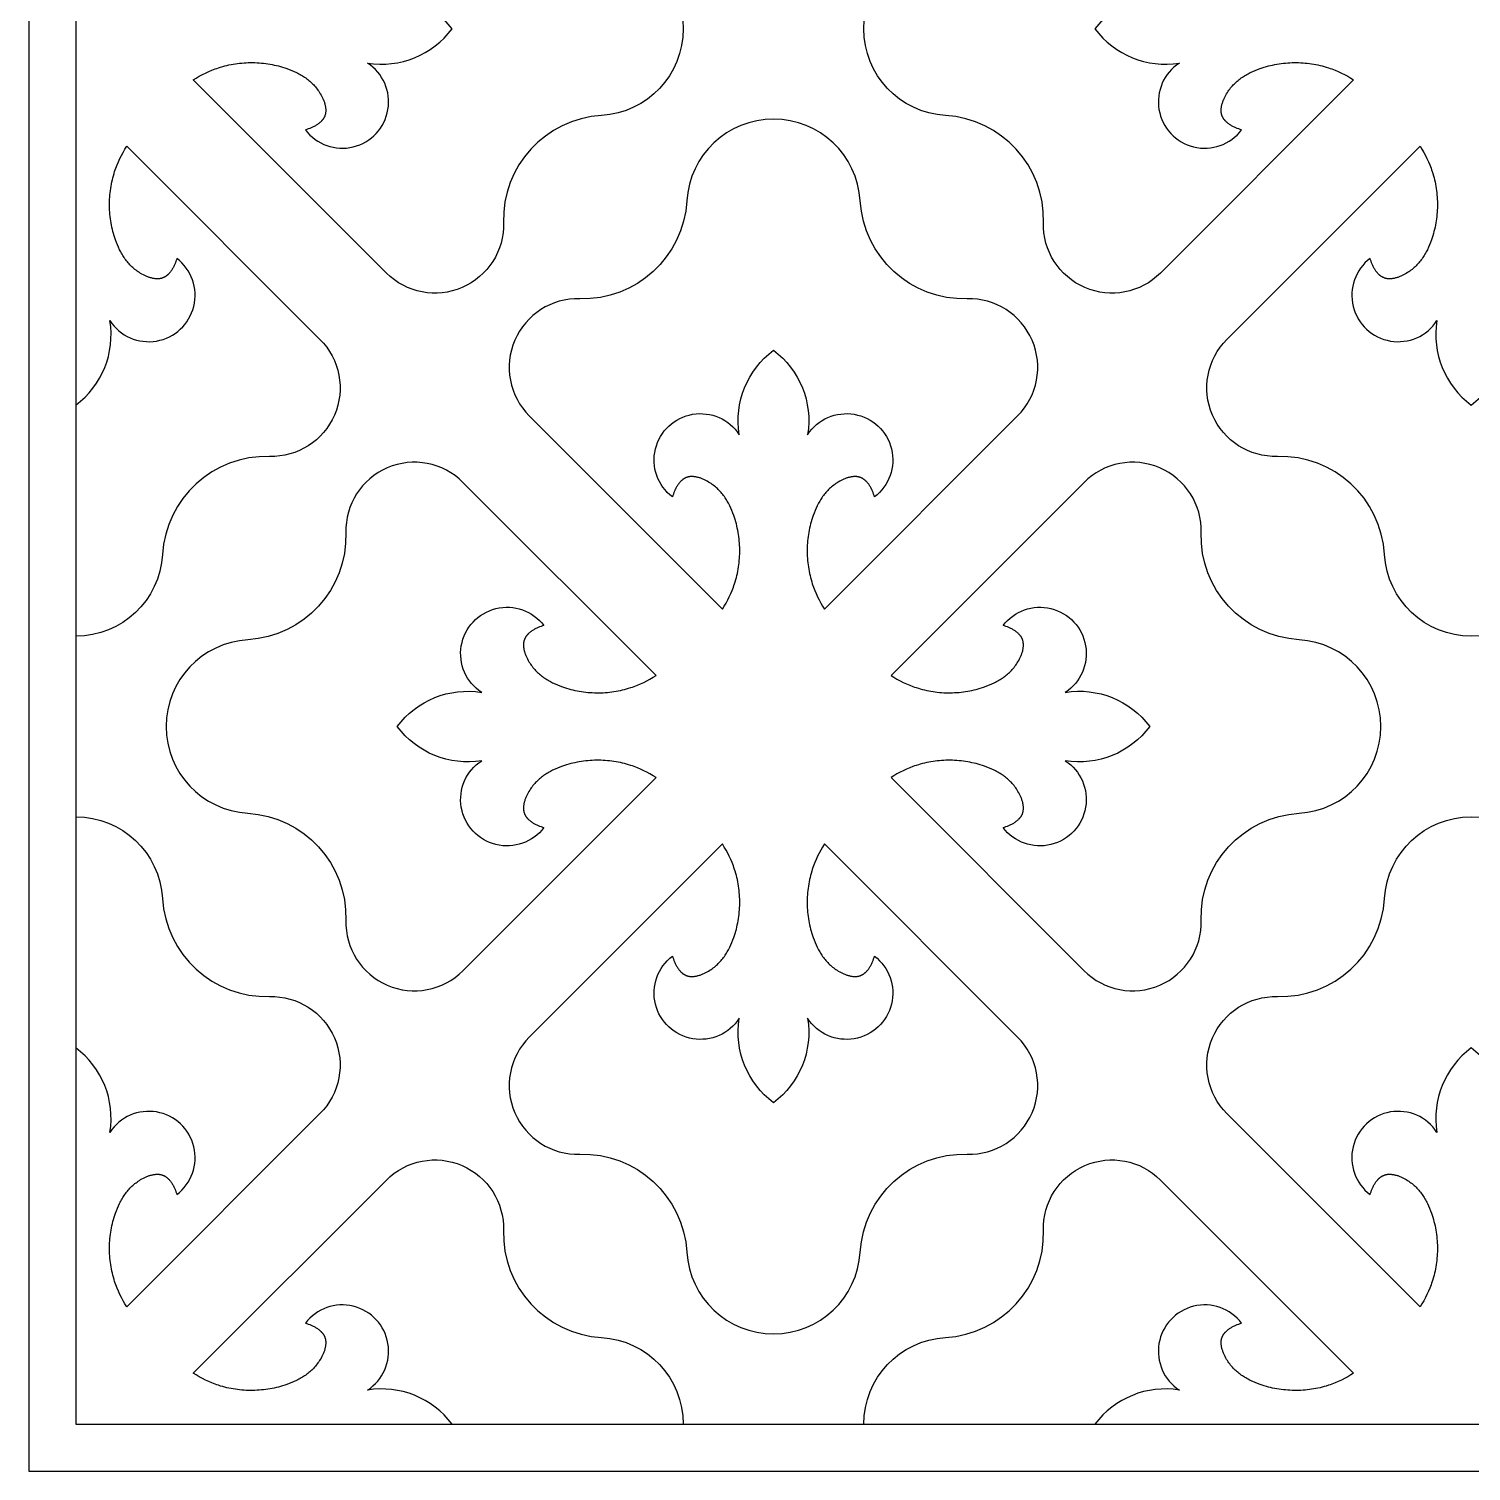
# Model space of a CAD drawing. Extents: x 3179 to 5944, y 1000 to 3765.
# Drawn here: x 3179 to 4562, y 1000 to 2382 of the extents above; entities that cross this region are included whole.
import ezdxf

# ---------------------------------------------------------------- set-up
doc = ezdxf.new("R2010")
doc.units = 0
doc.layers.add('LAYER_01', color=1, linetype='CONTINUOUS')

msp = doc.modelspace()

# ---------------------------------------------------------------- linework, layer by layer
at = {"layer": 'LAYER_01'}
for points in [[(3179.3, 1000), (5944, 1000), (5944, 3764.8), (3179.3, 3764.8)], [(3224.3, 1045), (5899, 1045), (5899, 3719.8), (3224.3, 3719.8)]]:
    msp.add_lwpolyline(points, close=True, dxfattribs=at)
for points in [[(3728.1, 2465.5, -0.942173), (3728.1, 2299.3, 0.40526), (3634.2, 2196.7, -0.678667), (3522, 2148.3), (3336.9, 2333.4), (3339.7, 2335.2), (3342.6, 2336.9), (3345.6, 2338.5), (3348.6, 2340), (3351.7, 2341.4), (3354.8, 2342.8), (3357.9, 2344), (3359.5, 2344.5), (3361.1, 2345.1), (3363.1, 2345.7), (3365.1, 2346.3), (3367, 2346.8), (3369.1, 2347.3), (3371.1, 2347.8), (3373.1, 2348.2), (3375.1, 2348.6), (3377.2, 2348.9), (3379.2, 2349.2), (3381.3, 2349.4), (3383.4, 2349.6), (3385.5, 2349.8), (3387.5, 2349.9), (3389.6, 2350), (3391.7, 2350), (3393.8, 2350), (3395.9, 2350), (3398, 2349.9), (3400, 2349.8), (3402.1, 2349.6), (3404.2, 2349.4), (3406.3, 2349.1), (3408.3, 2348.8), (3410.4, 2348.5), (3412.4, 2348.1), (3414.5, 2347.7), (3416.5, 2347.3), (3418.5, 2346.8), (3420.5, 2346.2), (3422.5, 2345.6), (3424.5, 2345), (3426.5, 2344.4), (3428.9, 2343.5), (3431.3, 2342.5), (3433.6, 2341.5), (3435.9, 2340.4), (3437, 2339.9), (3438.1, 2339.3), (3439.3, 2338.7), (3440.3, 2338), (3441.4, 2337.4), (3442.5, 2336.7), (3443.6, 2336), (3444.6, 2335.3), (3445.6, 2334.5), (3446.6, 2333.8), (3447.6, 2333), (3448.6, 2332.1), (3449.5, 2331.3), (3450.5, 2330.4), (3451.4, 2329.5), (3452.3, 2328.6), (3453.2, 2327.7), (3454, 2326.7), (3454.8, 2325.7), (3455.6, 2324.7), (3456.4, 2323.6), (3457.2, 2322.5), (3457.9, 2321.4), (3458.6, 2320.2), (3459.4, 2318.9), (3460.1, 2317.6), (3460.8, 2316.2), (3461.1, 2315.5), (3461.4, 2314.8), (3461.7, 2314.2), (3461.9, 2313.5), (3462.2, 2312.7), (3462.5, 2312), (3462.7, 2311.3), (3462.9, 2310.6), (3463.1, 2309.9), (3463.2, 2309.2), (3463.4, 2308.5), (3463.5, 2307.8), (3463.6, 2307.1), (3463.7, 2306.4), (3463.8, 2305.7), (3463.8, 2305), (3463.8, 2304.7), (3463.9, 2304.3), (3463.9, 2304), (3463.8, 2303.7), (3463.8, 2303.3), (3463.8, 2303), (3463.8, 2302.7), (3463.7, 2302.3), (3463.7, 2302), (3463.7, 2301.7), (3463.6, 2301.3), (3463.5, 2301), (3463.5, 2300.7), (3463.4, 2300.4), (3463.3, 2300.1), (3463.2, 2299.8), (3463.1, 2299.4), (3463, 2299.1), (3462.9, 2298.8), (3462.8, 2298.5), (3462.6, 2298.2), (3462.5, 2297.9), (3462.4, 2297.6), (3462.2, 2297.3), (3462, 2297), (3461.9, 2296.7), (3461.7, 2296.5), (3461.5, 2296.2), (3461.3, 2295.9), (3461.1, 2295.6), (3460.9, 2295.3), (3460.7, 2295.1), (3460.5, 2294.8), (3460.2, 2294.5), (3460, 2294.3), (3459.7, 2294), (3459.5, 2293.8), (3459.3, 2293.5), (3458.7, 2293), (3458.2, 2292.5), (3457.6, 2292.1), (3457.1, 2291.6), (3456.5, 2291.2), (3455.9, 2290.7), (3455.2, 2290.3), (3454.6, 2289.9), (3453.9, 2289.5), (3453.3, 2289.2), (3452.6, 2288.8), (3451.9, 2288.4), (3451.2, 2288.1), (3450.6, 2287.8), (3449.9, 2287.5), (3449.2, 2287.2), (3448.5, 2286.9), (3447.1, 2286.4), (3445.7, 2285.9), (3444.3, 2285.5, 1.188118), (3503.9, 2349.6, 0.279449), (3584.9, 2382.4, 0.279449), (3503.9, 2415.1, 1.188118)], [(4282, 2415.1, 0.279449), (4201.1, 2382.4, 0.279449), (4282, 2349.6, 1.188118), (4341.6, 2285.5), (4340.2, 2285.9), (4338.9, 2286.4), (4337.5, 2286.9), (4336.8, 2287.2), (4336.1, 2287.5), (4335.4, 2287.8), (4334.7, 2288.1), (4334, 2288.4), (4333.3, 2288.8), (4332.6, 2289.2), (4332, 2289.5), (4331.3, 2289.9), (4330.7, 2290.3), (4330.1, 2290.7), (4329.5, 2291.2), (4328.9, 2291.6), (4328.3, 2292.1), (4327.7, 2292.5), (4327.2, 2293), (4326.7, 2293.5), (4326.4, 2293.8), (4326.2, 2294), (4325.9, 2294.3), (4325.7, 2294.5), (4325.5, 2294.8), (4325.2, 2295.1), (4325, 2295.3), (4324.8, 2295.6), (4324.6, 2295.9), (4324.4, 2296.2), (4324.2, 2296.5), (4324.1, 2296.7), (4323.9, 2297), (4323.7, 2297.3), (4323.6, 2297.6), (4323.4, 2297.9), (4323.3, 2298.2), (4323.1, 2298.5), (4323, 2298.8), (4322.9, 2299.1), (4322.8, 2299.4), (4322.7, 2299.8), (4322.6, 2300.1), (4322.5, 2300.4), (4322.4, 2300.7), (4322.4, 2301), (4322.3, 2301.3), (4322.3, 2301.7), (4322.2, 2302), (4322.2, 2302.3), (4322.1, 2302.7), (4322.1, 2303), (4322.1, 2303.3), (4322.1, 2303.7), (4322.1, 2304), (4322.1, 2304.3), (4322.1, 2304.7), (4322.1, 2305), (4322.1, 2305.7), (4322.2, 2306.4), (4322.3, 2307.1), (4322.4, 2307.8), (4322.5, 2308.5), (4322.7, 2309.2), (4322.8, 2309.9), (4323, 2310.6), (4323.2, 2311.3), (4323.5, 2312), (4323.7, 2312.7), (4324, 2313.5), (4324.2, 2314.2), (4324.5, 2314.8), (4324.8, 2315.5), (4325.2, 2316.2), (4325.8, 2317.6), (4326.5, 2318.9), (4327.3, 2320.2), (4328, 2321.4), (4328.7, 2322.5), (4329.5, 2323.6), (4330.3, 2324.7), (4331.1, 2325.7), (4331.9, 2326.7), (4332.8, 2327.7), (4333.6, 2328.6), (4334.5, 2329.5), (4335.4, 2330.4), (4336.4, 2331.3), (4337.3, 2332.1), (4338.3, 2333), (4339.3, 2333.8), (4340.3, 2334.5), (4341.3, 2335.3), (4342.4, 2336), (4343.4, 2336.7), (4344.5, 2337.4), (4345.6, 2338), (4346.7, 2338.7), (4347.8, 2339.3), (4348.9, 2339.9), (4350, 2340.4), (4352.3, 2341.5), (4354.7, 2342.5), (4357, 2343.5), (4359.4, 2344.4), (4361.4, 2345), (4363.4, 2345.6), (4365.4, 2346.2), (4367.4, 2346.8), (4369.4, 2347.3), (4371.4, 2347.7), (4373.5, 2348.1), (4375.5, 2348.5), (4377.6, 2348.8), (4379.7, 2349.1), (4381.7, 2349.4), (4383.8, 2349.6), (4385.9, 2349.8), (4388, 2349.9), (4390, 2350), (4392.1, 2350), (4394.2, 2350), (4396.3, 2350), (4398.4, 2349.9), (4400.5, 2349.8), (4402.5, 2349.6), (4404.6, 2349.4), (4406.7, 2349.2), (4408.7, 2348.9), (4410.8, 2348.6), (4412.8, 2348.2), (4414.8, 2347.8), (4416.9, 2347.3), (4418.9, 2346.8), (4420.9, 2346.3), (4422.8, 2345.7), (4424.8, 2345.1), (4426.4, 2344.5), (4428, 2344), (4431.2, 2342.8), (4434.3, 2341.4), (4437.3, 2340), (4440.3, 2338.5), (4443.3, 2336.9), (4446.2, 2335.2), (4449, 2333.4), (4263.9, 2148.3, -0.678667), (4151.7, 2196.7, 0.40526), (4057.9, 2299.3, -0.942173), (4057.9, 2465.5, 0.40526)], [(3224.3, 2021.8, 0.279449), (3257, 2102.7, 1.188118), (3321.1, 2162.3), (3320.7, 2161), (3320.3, 2159.6), (3319.7, 2158.2), (3319.5, 2157.5), (3319.2, 2156.8), (3318.8, 2156.1), (3318.5, 2155.4), (3318.2, 2154.7), (3317.8, 2154), (3317.5, 2153.4), (3317.1, 2152.7), (3316.7, 2152), (3316.3, 2151.4), (3315.9, 2150.8), (3315.5, 2150.2), (3315, 2149.6), (3314.6, 2149), (3314.1, 2148.4), (3313.6, 2147.9), (3313.1, 2147.4), (3312.9, 2147.1), (3312.6, 2146.9), (3312.4, 2146.6), (3312.1, 2146.4), (3311.8, 2146.2), (3311.6, 2146), (3311.3, 2145.7), (3311, 2145.5), (3310.7, 2145.3), (3310.5, 2145.1), (3310.2, 2145), (3309.9, 2144.8), (3309.6, 2144.6), (3309.3, 2144.4), (3309, 2144.3), (3308.7, 2144.1), (3308.4, 2144), (3308.1, 2143.9), (3307.8, 2143.7), (3307.5, 2143.6), (3307.2, 2143.5), (3306.9, 2143.4), (3306.6, 2143.3), (3306.3, 2143.2), (3305.9, 2143.2), (3305.6, 2143.1), (3305.3, 2143), (3305, 2143), (3304.6, 2142.9), (3304.3, 2142.9), (3304, 2142.9), (3303.6, 2142.8), (3303.3, 2142.8), (3303, 2142.8), (3302.6, 2142.8), (3302.3, 2142.8), (3302, 2142.8), (3301.6, 2142.8), (3300.9, 2142.8), (3300.2, 2142.9), (3299.5, 2143), (3298.8, 2143.1), (3298.1, 2143.2), (3297.4, 2143.4), (3296.7, 2143.6), (3296, 2143.7), (3295.3, 2144), (3294.6, 2144.2), (3293.9, 2144.4), (3293.2, 2144.7), (3292.5, 2145), (3291.8, 2145.3), (3291.1, 2145.6), (3290.4, 2145.9), (3289, 2146.5), (3287.7, 2147.3), (3286.4, 2148), (3285.3, 2148.7), (3284.1, 2149.4), (3283, 2150.2), (3282, 2151), (3280.9, 2151.8), (3279.9, 2152.6), (3279, 2153.5), (3278, 2154.4), (3277.1, 2155.2), (3276.2, 2156.2), (3275.3, 2157.1), (3274.5, 2158.1), (3273.7, 2159), (3272.9, 2160), (3272.1, 2161), (3271.4, 2162), (3270.6, 2163.1), (3269.9, 2164.1), (3269.3, 2165.2), (3268.6, 2166.3), (3268, 2167.4), (3267.4, 2168.5), (3266.8, 2169.6), (3266.2, 2170.7), (3265.1, 2173), (3264.1, 2175.4), (3263.2, 2177.7), (3262.3, 2180.1), (3261.6, 2182.1), (3261, 2184.1), (3260.4, 2186.1), (3259.9, 2188.1), (3259.4, 2190.1), (3258.9, 2192.2), (3258.5, 2194.2), (3258.1, 2196.3), (3257.8, 2198.3), (3257.5, 2200.4), (3257.2, 2202.4), (3257, 2204.5), (3256.9, 2206.6), (3256.7, 2208.7), (3256.7, 2210.8), (3256.6, 2212.9), (3256.6, 2214.9), (3256.6, 2217), (3256.7, 2219.1), (3256.9, 2221.2), (3257, 2223.3), (3257.2, 2225.3), (3257.5, 2227.4), (3257.8, 2229.4), (3258.1, 2231.5), (3258.5, 2233.5), (3258.9, 2235.6), (3259.3, 2237.6), (3259.8, 2239.6), (3260.4, 2241.6), (3260.9, 2243.6), (3261.5, 2245.5), (3262.1, 2247.1), (3262.7, 2248.7), (3263.9, 2251.9), (3265.2, 2255), (3266.6, 2258), (3268.1, 2261.1), (3269.7, 2264), (3271.4, 2266.9), (3273.2, 2269.8), (3458.3, 2084.7, -0.678667), (3409.9, 1972.5, 0.40526), (3307.4, 1878.6, -0.396883), (3224.3, 1800.3)], [(4644.7, 1878.6, -0.942173), (4478.6, 1878.6, 0.40526), (4376, 1972.5, -0.678667), (4327.6, 2084.7), (4512.7, 2269.8), (4514.5, 2266.9), (4516.2, 2264), (4517.8, 2261.1), (4519.3, 2258), (4520.7, 2255), (4522, 2251.9), (4523.3, 2248.7), (4523.8, 2247.1), (4524.4, 2245.5), (4525, 2243.6), (4525.6, 2241.6), (4526.1, 2239.6), (4526.6, 2237.6), (4527, 2235.6), (4527.5, 2233.5), (4527.8, 2231.5), (4528.2, 2229.4), (4528.4, 2227.4), (4528.7, 2225.3), (4528.9, 2223.3), (4529.1, 2221.2), (4529.2, 2219.1), (4529.3, 2217), (4529.3, 2214.9), (4529.3, 2212.9), (4529.3, 2210.8), (4529.2, 2208.7), (4529, 2206.6), (4528.9, 2204.5), (4528.7, 2202.4), (4528.4, 2200.4), (4528.1, 2198.3), (4527.8, 2196.3), (4527.4, 2194.2), (4527, 2192.2), (4526.5, 2190.1), (4526, 2188.1), (4525.5, 2186.1), (4524.9, 2184.1), (4524.3, 2182.1), (4523.6, 2180.1), (4522.8, 2177.7), (4521.8, 2175.4), (4520.8, 2173), (4519.7, 2170.7), (4519.1, 2169.6), (4518.6, 2168.5), (4517.9, 2167.4), (4517.3, 2166.3), (4516.7, 2165.2), (4516, 2164.1), (4515.3, 2163.1), (4514.6, 2162), (4513.8, 2161), (4513, 2160), (4512.2, 2159), (4511.4, 2158.1), (4510.6, 2157.1), (4509.7, 2156.2), (4508.8, 2155.2), (4507.9, 2154.4), (4506.9, 2153.5), (4506, 2152.6), (4505, 2151.8), (4503.9, 2151), (4502.9, 2150.2), (4501.8, 2149.4), (4500.7, 2148.7), (4499.5, 2148), (4498.2, 2147.3), (4496.9, 2146.5), (4495.5, 2145.9), (4494.8, 2145.6), (4494.1, 2145.3), (4493.4, 2145), (4492.7, 2144.7), (4492, 2144.4), (4491.3, 2144.2), (4490.6, 2144), (4489.9, 2143.7), (4489.2, 2143.6), (4488.5, 2143.4), (4487.8, 2143.2), (4487.1, 2143.1), (4486.4, 2143), (4485.7, 2142.9), (4485, 2142.8), (4484.3, 2142.8), (4484, 2142.8), (4483.6, 2142.8), (4483.3, 2142.8), (4482.9, 2142.8), (4482.6, 2142.8), (4482.3, 2142.8), (4481.9, 2142.9), (4481.6, 2142.9), (4481.3, 2142.9), (4480.9, 2143), (4480.6, 2143), (4480.3, 2143.1), (4480, 2143.2), (4479.7, 2143.2), (4479.3, 2143.3), (4479, 2143.4), (4478.7, 2143.5), (4478.4, 2143.6), (4478.1, 2143.7), (4477.8, 2143.9), (4477.5, 2144), (4477.2, 2144.1), (4476.9, 2144.3), (4476.6, 2144.4), (4476.3, 2144.6), (4476, 2144.8), (4475.7, 2145), (4475.4, 2145.1), (4475.2, 2145.3), (4474.9, 2145.5), (4474.6, 2145.7), (4474.3, 2146), (4474.1, 2146.2), (4473.8, 2146.4), (4473.6, 2146.6), (4473.3, 2146.9), (4473, 2147.1), (4472.8, 2147.4), (4472.3, 2147.9), (4471.8, 2148.4), (4471.3, 2149), (4470.9, 2149.6), (4470.4, 2150.2), (4470, 2150.8), (4469.6, 2151.4), (4469.2, 2152), (4468.8, 2152.7), (4468.4, 2153.4), (4468.1, 2154), (4467.7, 2154.7), (4467.4, 2155.4), (4467.1, 2156.1), (4466.8, 2156.8), (4466.5, 2157.5), (4466.2, 2158.2), (4465.7, 2159.6), (4465.2, 2161), (4464.8, 2162.3, 1.188118), (4528.9, 2102.7, 0.279449), (4561.7, 2021.8, 0.279449), (4594.4, 2102.7, 1.188118)], [(3224.3, 1627.1, -0.396883), (3307.4, 1548.8, 0.40526), (3409.9, 1454.9, -0.678667), (3458.3, 1342.7), (3273.2, 1157.6), (3271.4, 1160.4), (3269.7, 1163.3), (3268.1, 1166.3), (3266.6, 1169.3), (3265.2, 1172.4), (3263.9, 1175.5), (3262.7, 1178.6), (3262.1, 1180.2), (3261.5, 1181.8), (3260.9, 1183.8), (3260.4, 1185.8), (3259.8, 1187.8), (3259.3, 1189.8), (3258.9, 1191.8), (3258.5, 1193.8), (3258.1, 1195.9), (3257.8, 1197.9), (3257.5, 1200), (3257.2, 1202), (3257, 1204.1), (3256.9, 1206.2), (3256.7, 1208.2), (3256.6, 1210.3), (3256.6, 1212.4), (3256.6, 1214.5), (3256.7, 1216.6), (3256.7, 1218.7), (3256.9, 1220.8), (3257, 1222.8), (3257.2, 1224.9), (3257.5, 1227), (3257.8, 1229), (3258.1, 1231.1), (3258.5, 1233.2), (3258.9, 1235.2), (3259.4, 1237.2), (3259.9, 1239.3), (3260.4, 1241.3), (3261, 1243.3), (3261.6, 1245.2), (3262.3, 1247.2), (3263.2, 1249.6), (3264.1, 1252), (3265.1, 1254.3), (3266.2, 1256.6), (3266.8, 1257.7), (3267.4, 1258.9), (3268, 1260), (3268.6, 1261.1), (3269.3, 1262.2), (3269.9, 1263.2), (3270.6, 1264.3), (3271.4, 1265.3), (3272.1, 1266.3), (3272.9, 1267.3), (3273.7, 1268.3), (3274.5, 1269.3), (3275.3, 1270.3), (3276.2, 1271.2), (3277.1, 1272.1), (3278, 1273), (3279, 1273.9), (3279.9, 1274.7), (3280.9, 1275.6), (3282, 1276.4), (3283, 1277.1), (3284.1, 1277.9), (3285.3, 1278.6), (3286.4, 1279.4), (3287.7, 1280.1), (3289, 1280.8), (3290.4, 1281.5), (3291.1, 1281.8), (3291.8, 1282.1), (3292.5, 1282.4), (3293.2, 1282.7), (3293.9, 1282.9), (3294.6, 1283.2), (3295.3, 1283.4), (3296, 1283.6), (3296.7, 1283.8), (3297.4, 1284), (3298.1, 1284.1), (3298.8, 1284.3), (3299.5, 1284.4), (3300.2, 1284.4), (3300.9, 1284.5), (3301.6, 1284.6), (3302, 1284.6), (3302.3, 1284.6), (3302.6, 1284.6), (3303, 1284.6), (3303.3, 1284.6), (3303.6, 1284.5), (3304, 1284.5), (3304.3, 1284.5), (3304.6, 1284.4), (3305, 1284.4), (3305.3, 1284.3), (3305.6, 1284.3), (3305.9, 1284.2), (3306.3, 1284.1), (3306.6, 1284), (3306.9, 1283.9), (3307.2, 1283.8), (3307.5, 1283.7), (3307.8, 1283.6), (3308.1, 1283.5), (3308.4, 1283.4), (3308.7, 1283.2), (3309, 1283.1), (3309.3, 1282.9), (3309.6, 1282.8), (3309.9, 1282.6), (3310.2, 1282.4), (3310.5, 1282.2), (3310.7, 1282), (3311, 1281.8), (3311.3, 1281.6), (3311.6, 1281.4), (3311.8, 1281.2), (3312.1, 1280.9), (3312.4, 1280.7), (3312.6, 1280.5), (3312.9, 1280.2), (3313.1, 1280), (3313.6, 1279.5), (3314.1, 1278.9), (3314.6, 1278.4), (3315, 1277.8), (3315.5, 1277.2), (3315.9, 1276.6), (3316.3, 1275.9), (3316.7, 1275.3), (3317.1, 1274.7), (3317.5, 1274), (3317.8, 1273.3), (3318.2, 1272.6), (3318.5, 1272), (3318.8, 1271.3), (3319.2, 1270.6), (3319.5, 1269.9), (3319.7, 1269.2), (3320.3, 1267.8), (3320.7, 1266.4), (3321.1, 1265, 1.188118), (3257, 1324.7, 0.279449), (3224.3, 1405.6)], [(4594.4, 1324.7, 0.279449), (4561.7, 1405.6, 0.279449), (4528.9, 1324.7, 1.188118), (4464.8, 1265), (4465.2, 1266.4), (4465.7, 1267.8), (4466.2, 1269.2), (4466.5, 1269.9), (4466.8, 1270.6), (4467.1, 1271.3), (4467.4, 1272), (4467.7, 1272.6), (4468.1, 1273.3), (4468.4, 1274), (4468.8, 1274.7), (4469.2, 1275.3), (4469.6, 1275.9), (4470, 1276.6), (4470.4, 1277.2), (4470.9, 1277.8), (4471.3, 1278.4), (4471.8, 1278.9), (4472.3, 1279.5), (4472.8, 1280), (4473, 1280.2), (4473.3, 1280.5), (4473.6, 1280.7), (4473.8, 1280.9), (4474.1, 1281.2), (4474.3, 1281.4), (4474.6, 1281.6), (4474.9, 1281.8), (4475.2, 1282), (4475.4, 1282.2), (4475.7, 1282.4), (4476, 1282.6), (4476.3, 1282.8), (4476.6, 1282.9), (4476.9, 1283.1), (4477.2, 1283.2), (4477.5, 1283.4), (4477.8, 1283.5), (4478.1, 1283.6), (4478.4, 1283.7), (4478.7, 1283.8), (4479, 1283.9), (4479.3, 1284), (4479.7, 1284.1), (4480, 1284.2), (4480.3, 1284.3), (4480.6, 1284.3), (4480.9, 1284.4), (4481.3, 1284.4), (4481.6, 1284.5), (4481.9, 1284.5), (4482.3, 1284.5), (4482.6, 1284.6), (4482.9, 1284.6), (4483.3, 1284.6), (4483.6, 1284.6), (4484, 1284.6), (4484.3, 1284.6), (4485, 1284.5), (4485.7, 1284.4), (4486.4, 1284.4), (4487.1, 1284.3), (4487.8, 1284.1), (4488.5, 1284), (4489.2, 1283.8), (4489.9, 1283.6), (4490.6, 1283.4), (4491.3, 1283.2), (4492, 1282.9), (4492.7, 1282.7), (4493.4, 1282.4), (4494.1, 1282.1), (4494.8, 1281.8), (4495.5, 1281.5), (4496.9, 1280.8), (4498.2, 1280.1), (4499.5, 1279.4), (4500.7, 1278.6), (4501.8, 1277.9), (4502.9, 1277.1), (4503.9, 1276.4), (4505, 1275.6), (4506, 1274.7), (4506.9, 1273.9), (4507.9, 1273), (4508.8, 1272.1), (4509.7, 1271.2), (4510.6, 1270.3), (4511.4, 1269.3), (4512.2, 1268.3), (4513, 1267.3), (4513.8, 1266.3), (4514.6, 1265.3), (4515.3, 1264.3), (4516, 1263.2), (4516.7, 1262.2), (4517.3, 1261.1), (4517.9, 1260), (4518.6, 1258.9), (4519.1, 1257.7), (4519.7, 1256.6), (4520.8, 1254.3), (4521.8, 1252), (4522.8, 1249.6), (4523.6, 1247.2), (4524.3, 1245.2), (4524.9, 1243.3), (4525.5, 1241.3), (4526, 1239.3), (4526.5, 1237.2), (4527, 1235.2), (4527.4, 1233.2), (4527.8, 1231.1), (4528.1, 1229), (4528.4, 1227), (4528.7, 1224.9), (4528.9, 1222.8), (4529, 1220.8), (4529.2, 1218.7), (4529.3, 1216.6), (4529.3, 1214.5), (4529.3, 1212.4), (4529.3, 1210.3), (4529.2, 1208.2), (4529.1, 1206.2), (4528.9, 1204.1), (4528.7, 1202), (4528.4, 1200), (4528.2, 1197.9), (4527.8, 1195.9), (4527.5, 1193.8), (4527, 1191.8), (4526.6, 1189.8), (4526.1, 1187.8), (4525.6, 1185.8), (4525, 1183.8), (4524.4, 1181.8), (4523.8, 1180.2), (4523.3, 1178.6), (4522, 1175.5), (4520.7, 1172.4), (4519.3, 1169.3), (4517.8, 1166.3), (4516.2, 1163.3), (4514.5, 1160.4), (4512.7, 1157.6), (4327.6, 1342.7, -0.678667), (4376, 1454.9, 0.40526), (4478.6, 1548.8, -0.942173), (4644.7, 1548.8, 0.40526)], [(3584.9, 1045, 0.279449), (3503.9, 1077.7, 1.188118), (3444.3, 1141.8), (3445.7, 1141.4), (3447.1, 1141), (3448.5, 1140.5), (3449.2, 1140.2), (3449.9, 1139.9), (3450.6, 1139.6), (3451.2, 1139.2), (3451.9, 1138.9), (3452.6, 1138.6), (3453.3, 1138.2), (3453.9, 1137.8), (3454.6, 1137.4), (3455.2, 1137), (3455.9, 1136.6), (3456.5, 1136.2), (3457.1, 1135.7), (3457.6, 1135.3), (3458.2, 1134.8), (3458.7, 1134.3), (3459.3, 1133.8), (3459.5, 1133.6), (3459.7, 1133.3), (3460, 1133.1), (3460.2, 1132.8), (3460.5, 1132.6), (3460.7, 1132.3), (3460.9, 1132), (3461.1, 1131.7), (3461.3, 1131.5), (3461.5, 1131.2), (3461.7, 1130.9), (3461.9, 1130.6), (3462, 1130.3), (3462.2, 1130), (3462.4, 1129.7), (3462.5, 1129.4), (3462.6, 1129.1), (3462.8, 1128.8), (3462.9, 1128.5), (3463, 1128.2), (3463.1, 1127.9), (3463.2, 1127.6), (3463.3, 1127.3), (3463.4, 1127), (3463.5, 1126.7), (3463.5, 1126.3), (3463.6, 1126), (3463.7, 1125.7), (3463.7, 1125.4), (3463.7, 1125), (3463.8, 1124.7), (3463.8, 1124.4), (3463.8, 1124), (3463.8, 1123.7), (3463.9, 1123.4), (3463.9, 1123), (3463.8, 1122.7), (3463.8, 1122.3), (3463.8, 1121.6), (3463.7, 1120.9), (3463.6, 1120.3), (3463.5, 1119.6), (3463.4, 1118.8), (3463.2, 1118.1), (3463.1, 1117.4), (3462.9, 1116.7), (3462.7, 1116), (3462.5, 1115.3), (3462.2, 1114.6), (3461.9, 1113.9), (3461.7, 1113.2), (3461.4, 1112.5), (3461.1, 1111.8), (3460.8, 1111.1), (3460.1, 1109.8), (3459.4, 1108.4), (3458.6, 1107.1), (3457.9, 1106), (3457.2, 1104.9), (3456.4, 1103.8), (3455.6, 1102.7), (3454.8, 1101.7), (3454, 1100.7), (3453.2, 1099.7), (3452.3, 1098.7), (3451.4, 1097.8), (3450.5, 1096.9), (3449.5, 1096.1), (3448.6, 1095.2), (3447.6, 1094.4), (3446.6, 1093.6), (3445.6, 1092.8), (3444.6, 1092.1), (3443.6, 1091.4), (3442.5, 1090.7), (3441.4, 1090), (3440.3, 1089.3), (3439.3, 1088.7), (3438.1, 1088.1), (3437, 1087.5), (3435.9, 1086.9), (3433.6, 1085.8), (3431.3, 1084.8), (3428.9, 1083.9), (3426.5, 1083), (3424.5, 1082.3), (3422.5, 1081.7), (3420.5, 1081.1), (3418.5, 1080.6), (3416.5, 1080.1), (3414.5, 1079.6), (3412.4, 1079.2), (3410.4, 1078.8), (3408.3, 1078.5), (3406.3, 1078.2), (3404.2, 1078), (3402.1, 1077.8), (3400, 1077.6), (3398, 1077.5), (3395.9, 1077.4), (3393.8, 1077.3), (3391.7, 1077.3), (3389.6, 1077.4), (3387.5, 1077.4), (3385.5, 1077.6), (3383.4, 1077.7), (3381.3, 1077.9), (3379.2, 1078.2), (3377.2, 1078.5), (3375.1, 1078.8), (3373.1, 1079.2), (3371.1, 1079.6), (3369.1, 1080), (3367, 1080.5), (3365.1, 1081.1), (3363.1, 1081.6), (3361.1, 1082.3), (3359.5, 1082.8), (3357.9, 1083.4), (3354.8, 1084.6), (3351.7, 1085.9), (3348.6, 1087.3), (3345.6, 1088.8), (3342.6, 1090.5), (3339.7, 1092.2), (3336.9, 1093.9), (3522, 1279, -0.678667), (3634.2, 1230.7, 0.40526), (3728.1, 1128.1, -0.396883), (3806.4, 1045)], [(3979.6, 1045, -0.396883), (4057.9, 1128.1, 0.40526), (4151.7, 1230.7, -0.678667), (4263.9, 1279), (4449, 1093.9), (4446.2, 1092.2), (4443.3, 1090.5), (4440.3, 1088.8), (4437.3, 1087.3), (4434.3, 1085.9), (4431.2, 1084.6), (4428, 1083.4), (4426.4, 1082.8), (4424.8, 1082.3), (4422.8, 1081.6), (4420.9, 1081.1), (4418.9, 1080.5), (4416.9, 1080), (4414.8, 1079.6), (4412.8, 1079.2), (4410.8, 1078.8), (4408.7, 1078.5), (4406.7, 1078.2), (4404.6, 1077.9), (4402.5, 1077.7), (4400.5, 1077.6), (4398.4, 1077.4), (4396.3, 1077.4), (4394.2, 1077.3), (4392.1, 1077.3), (4390, 1077.4), (4388, 1077.5), (4385.9, 1077.6), (4383.8, 1077.8), (4381.7, 1078), (4379.7, 1078.2), (4377.6, 1078.5), (4375.5, 1078.8), (4373.5, 1079.2), (4371.4, 1079.6), (4369.4, 1080.1), (4367.4, 1080.6), (4365.4, 1081.1), (4363.4, 1081.7), (4361.4, 1082.3), (4359.4, 1083), (4357, 1083.9), (4354.7, 1084.8), (4352.3, 1085.8), (4350, 1086.9), (4348.9, 1087.5), (4347.8, 1088.1), (4346.7, 1088.7), (4345.6, 1089.3), (4344.5, 1090), (4343.4, 1090.7), (4342.4, 1091.4), (4341.3, 1092.1), (4340.3, 1092.8), (4339.3, 1093.6), (4338.3, 1094.4), (4337.3, 1095.2), (4336.4, 1096.1), (4335.4, 1096.9), (4334.5, 1097.8), (4333.6, 1098.7), (4332.8, 1099.7), (4331.9, 1100.7), (4331.1, 1101.7), (4330.3, 1102.7), (4329.5, 1103.8), (4328.7, 1104.9), (4328, 1106), (4327.3, 1107.1), (4326.5, 1108.4), (4325.8, 1109.8), (4325.2, 1111.1), (4324.8, 1111.8), (4324.5, 1112.5), (4324.2, 1113.2), (4324, 1113.9), (4323.7, 1114.6), (4323.5, 1115.3), (4323.2, 1116), (4323, 1116.7), (4322.8, 1117.4), (4322.7, 1118.1), (4322.5, 1118.8), (4322.4, 1119.6), (4322.3, 1120.3), (4322.2, 1120.9), (4322.1, 1121.6), (4322.1, 1122.3), (4322.1, 1122.7), (4322.1, 1123), (4322.1, 1123.4), (4322.1, 1123.7), (4322.1, 1124), (4322.1, 1124.4), (4322.1, 1124.7), (4322.2, 1125), (4322.2, 1125.4), (4322.3, 1125.7), (4322.3, 1126), (4322.4, 1126.3), (4322.4, 1126.7), (4322.5, 1127), (4322.6, 1127.3), (4322.7, 1127.6), (4322.8, 1127.9), (4322.9, 1128.2), (4323, 1128.5), (4323.1, 1128.8), (4323.3, 1129.1), (4323.4, 1129.4), (4323.6, 1129.7), (4323.7, 1130), (4323.9, 1130.3), (4324.1, 1130.6), (4324.2, 1130.9), (4324.4, 1131.2), (4324.6, 1131.5), (4324.8, 1131.7), (4325, 1132), (4325.2, 1132.3), (4325.5, 1132.6), (4325.7, 1132.8), (4325.9, 1133.1), (4326.2, 1133.3), (4326.4, 1133.6), (4326.7, 1133.8), (4327.2, 1134.3), (4327.7, 1134.8), (4328.3, 1135.3), (4328.9, 1135.7), (4329.5, 1136.2), (4330.1, 1136.6), (4330.7, 1137), (4331.3, 1137.4), (4332, 1137.8), (4332.6, 1138.2), (4333.3, 1138.6), (4334, 1138.9), (4334.7, 1139.2), (4335.4, 1139.6), (4336.1, 1139.9), (4336.8, 1140.2), (4337.5, 1140.5), (4338.9, 1141), (4340.2, 1141.4), (4341.6, 1141.8, 1.188118), (4282, 1077.7, 0.279449), (4201.1, 1045)]]:
    msp.add_lwpolyline(points, format="xyb", dxfattribs=at)
for points in [[(3893, 2295.8, 0.396883), (3809.9, 2217.5, -0.40526), (3707.3, 2123.6, 0.678667), (3658.9, 2011.4), (3844, 1826.3), (3845.8, 1829.1), (3847.5, 1832), (3849.1, 1835), (3850.6, 1838), (3852, 1841.1), (3853.4, 1844.2), (3854.6, 1847.3), (3855.1, 1848.9), (3855.7, 1850.5), (3856.3, 1852.5), (3856.9, 1854.5), (3857.4, 1856.5), (3857.9, 1858.5), (3858.4, 1860.5), (3858.8, 1862.5), (3859.1, 1864.6), (3859.5, 1866.6), (3859.8, 1868.7), (3860, 1870.7), (3860.2, 1872.8), (3860.4, 1874.9), (3860.5, 1876.9), (3860.6, 1879), (3860.6, 1881.1), (3860.6, 1883.2), (3860.6, 1885.3), (3860.5, 1887.4), (3860.4, 1889.4), (3860.2, 1891.5), (3860, 1893.6), (3859.7, 1895.7), (3859.4, 1897.7), (3859.1, 1899.8), (3858.7, 1901.8), (3858.3, 1903.9), (3857.9, 1905.9), (3857.4, 1907.9), (3856.8, 1910), (3856.2, 1912), (3855.6, 1913.9), (3854.9, 1915.9), (3854.1, 1918.3), (3853.1, 1920.7), (3852.1, 1923), (3851, 1925.3), (3850.5, 1926.4), (3849.9, 1927.6), (3849.2, 1928.7), (3848.6, 1929.8), (3848, 1930.8), (3847.3, 1931.9), (3846.6, 1933), (3845.9, 1934), (3845.1, 1935), (3844.3, 1936), (3843.6, 1937), (3842.7, 1938), (3841.9, 1938.9), (3841, 1939.9), (3840.1, 1940.8), (3839.2, 1941.7), (3838.3, 1942.6), (3837.3, 1943.4), (3836.3, 1944.2), (3835.2, 1945.1), (3834.2, 1945.8), (3833.1, 1946.6), (3832, 1947.3), (3830.8, 1948), (3829.5, 1948.8), (3828.2, 1949.5), (3826.8, 1950.2), (3826.1, 1950.5), (3825.4, 1950.8), (3824.7, 1951.1), (3824, 1951.4), (3823.3, 1951.6), (3822.6, 1951.9), (3821.9, 1952.1), (3821.2, 1952.3), (3820.5, 1952.5), (3819.8, 1952.7), (3819.1, 1952.8), (3818.4, 1952.9), (3817.7, 1953.1), (3817, 1953.1), (3816.3, 1953.2), (3815.6, 1953.2), (3815.3, 1953.3), (3814.9, 1953.3), (3814.6, 1953.3), (3814.2, 1953.3), (3813.9, 1953.2), (3813.6, 1953.2), (3813.2, 1953.2), (3812.9, 1953.2), (3812.6, 1953.1), (3812.3, 1953.1), (3811.9, 1953), (3811.6, 1953), (3811.3, 1952.9), (3811, 1952.8), (3810.7, 1952.7), (3810.3, 1952.6), (3810, 1952.5), (3809.7, 1952.4), (3809.4, 1952.3), (3809.1, 1952.2), (3808.8, 1952.1), (3808.5, 1951.9), (3808.2, 1951.8), (3807.9, 1951.6), (3807.6, 1951.4), (3807.3, 1951.3), (3807, 1951.1), (3806.8, 1950.9), (3806.5, 1950.7), (3806.2, 1950.5), (3805.9, 1950.3), (3805.7, 1950.1), (3805.4, 1949.9), (3805.1, 1949.6), (3804.9, 1949.4), (3804.6, 1949.2), (3804.3, 1948.9), (3804.1, 1948.7), (3803.6, 1948.1), (3803.1, 1947.6), (3802.6, 1947), (3802.2, 1946.5), (3801.8, 1945.9), (3801.3, 1945.3), (3800.9, 1944.6), (3800.5, 1944), (3800.1, 1943.3), (3799.7, 1942.7), (3799.4, 1942), (3799, 1941.3), (3798.7, 1940.7), (3798.4, 1940), (3798.1, 1939.3), (3797.8, 1938.6), (3797.5, 1937.9), (3797, 1936.5), (3796.5, 1935.1), (3796.1, 1933.7, -1.188118), (3860.2, 1993.4, -0.279449), (3893, 2074.3, -0.279449), (3925.7, 1993.4, -1.188118), (3989.8, 1933.7), (3989.4, 1935.1), (3988.9, 1936.5), (3988.4, 1937.9), (3988.1, 1938.6), (3987.9, 1939.3), (3987.5, 1940), (3987.2, 1940.7), (3986.9, 1941.3), (3986.5, 1942), (3986.2, 1942.7), (3985.8, 1943.3), (3985.4, 1944), (3985, 1944.6), (3984.6, 1945.3), (3984.2, 1945.9), (3983.7, 1946.5), (3983.3, 1947), (3982.8, 1947.6), (3982.3, 1948.1), (3981.8, 1948.7), (3981.6, 1948.9), (3981.3, 1949.2), (3981.1, 1949.4), (3980.8, 1949.6), (3980.5, 1949.9), (3980.3, 1950.1), (3980, 1950.3), (3979.7, 1950.5), (3979.4, 1950.7), (3979.2, 1950.9), (3978.9, 1951.1), (3978.6, 1951.3), (3978.3, 1951.4), (3978, 1951.6), (3977.7, 1951.8), (3977.4, 1951.9), (3977.1, 1952.1), (3976.8, 1952.2), (3976.5, 1952.3), (3976.2, 1952.4), (3975.9, 1952.5), (3975.6, 1952.6), (3975.3, 1952.7), (3974.9, 1952.8), (3974.6, 1952.9), (3974.3, 1953), (3974, 1953), (3973.7, 1953.1), (3973.3, 1953.1), (3973, 1953.2), (3972.7, 1953.2), (3972.3, 1953.2), (3972, 1953.2), (3971.7, 1953.3), (3971.3, 1953.3), (3971, 1953.3), (3970.6, 1953.3), (3970.3, 1953.2), (3969.6, 1953.2), (3968.9, 1953.1), (3968.2, 1953.1), (3967.5, 1952.9), (3966.8, 1952.8), (3966.1, 1952.7), (3965.4, 1952.5), (3964.7, 1952.3), (3964, 1952.1), (3963.3, 1951.9), (3962.6, 1951.6), (3961.9, 1951.4), (3961.2, 1951.1), (3960.5, 1950.8), (3959.8, 1950.5), (3959.1, 1950.2), (3957.7, 1949.5), (3956.4, 1948.8), (3955.1, 1948), (3954, 1947.3), (3952.8, 1946.6), (3951.7, 1945.8), (3950.7, 1945.1), (3949.6, 1944.2), (3948.6, 1943.4), (3947.7, 1942.6), (3946.7, 1941.7), (3945.8, 1940.8), (3944.9, 1939.9), (3944, 1938.9), (3943.2, 1938), (3942.4, 1937), (3941.6, 1936), (3940.8, 1935), (3940.1, 1934), (3939.3, 1933), (3938.6, 1931.9), (3938, 1930.8), (3937.3, 1929.8), (3936.7, 1928.7), (3936.1, 1927.6), (3935.5, 1926.4), (3934.9, 1925.3), (3933.8, 1923), (3932.8, 1920.7), (3931.8, 1918.3), (3931, 1915.9), (3930.3, 1913.9), (3929.7, 1912), (3929.1, 1910), (3928.6, 1907.9), (3928.1, 1905.9), (3927.6, 1903.9), (3927.2, 1901.8), (3926.8, 1899.8), (3926.5, 1897.7), (3926.2, 1895.7), (3925.9, 1893.6), (3925.7, 1891.5), (3925.6, 1889.4), (3925.4, 1887.4), (3925.3, 1885.3), (3925.3, 1883.2), (3925.3, 1881.1), (3925.3, 1879), (3925.4, 1876.9), (3925.5, 1874.9), (3925.7, 1872.8), (3925.9, 1870.7), (3926.2, 1868.7), (3926.4, 1866.6), (3926.8, 1864.6), (3927.1, 1862.5), (3927.6, 1860.5), (3928, 1858.5), (3928.5, 1856.5), (3929, 1854.5), (3929.6, 1852.5), (3930.2, 1850.5), (3930.8, 1848.9), (3931.3, 1847.3), (3932.6, 1844.2), (3933.9, 1841.1), (3935.3, 1838), (3936.8, 1835), (3938.4, 1832), (3940.1, 1829.1), (3941.9, 1826.3), (4127, 2011.4, 0.678667), (4078.6, 2123.6, -0.40526), (3976.1, 2217.5, 0.396883)], [(3310.9, 1713.7, 0.396883), (3389.2, 1630.6, -0.40526), (3483.1, 1528, 0.678667), (3595.3, 1479.6), (3780.4, 1664.7), (3777.5, 1666.5), (3774.6, 1668.2), (3771.6, 1669.8), (3768.6, 1671.3), (3765.6, 1672.8), (3762.5, 1674.1), (3759.3, 1675.3), (3757.7, 1675.9), (3756.1, 1676.4), (3754.1, 1677), (3752.2, 1677.6), (3750.2, 1678.1), (3748.2, 1678.6), (3746.2, 1679.1), (3744.1, 1679.5), (3742.1, 1679.9), (3740, 1680.2), (3738, 1680.5), (3735.9, 1680.7), (3733.8, 1680.9), (3731.8, 1681.1), (3729.7, 1681.2), (3727.6, 1681.3), (3725.5, 1681.3), (3723.4, 1681.3), (3721.4, 1681.3), (3719.3, 1681.2), (3717.2, 1681.1), (3715.1, 1680.9), (3713, 1680.7), (3711, 1680.4), (3708.9, 1680.2), (3706.8, 1679.8), (3704.8, 1679.4), (3702.7, 1679), (3700.7, 1678.6), (3698.7, 1678.1), (3696.7, 1677.5), (3694.7, 1677), (3692.7, 1676.3), (3690.7, 1675.7), (3688.3, 1674.8), (3686, 1673.8), (3683.6, 1672.8), (3681.3, 1671.7), (3680.2, 1671.2), (3679.1, 1670.6), (3678, 1670), (3676.9, 1669.3), (3675.8, 1668.7), (3674.7, 1668), (3673.7, 1667.3), (3672.6, 1666.6), (3671.6, 1665.8), (3670.6, 1665.1), (3669.6, 1664.3), (3668.6, 1663.5), (3667.7, 1662.6), (3666.8, 1661.7), (3665.8, 1660.8), (3664.9, 1659.9), (3664.1, 1659), (3663.2, 1658), (3662.4, 1657), (3661.6, 1656), (3660.8, 1654.9), (3660, 1653.8), (3659.3, 1652.7), (3658.6, 1651.5), (3657.8, 1650.2), (3657.1, 1648.9), (3656.5, 1647.5), (3656.1, 1646.8), (3655.8, 1646.2), (3655.5, 1645.5), (3655.3, 1644.8), (3655, 1644.1), (3654.8, 1643.3), (3654.5, 1642.6), (3654.3, 1641.9), (3654.1, 1641.2), (3654, 1640.5), (3653.8, 1639.8), (3653.7, 1639.1), (3653.6, 1638.4), (3653.5, 1637.7), (3653.4, 1637), (3653.4, 1636.3), (3653.4, 1636), (3653.4, 1635.6), (3653.4, 1635.3), (3653.4, 1635), (3653.4, 1634.6), (3653.4, 1634.3), (3653.4, 1634), (3653.5, 1633.6), (3653.5, 1633.3), (3653.6, 1633), (3653.6, 1632.7), (3653.7, 1632.3), (3653.7, 1632), (3653.8, 1631.7), (3653.9, 1631.4), (3654, 1631.1), (3654.1, 1630.8), (3654.2, 1630.4), (3654.3, 1630.1), (3654.4, 1629.8), (3654.6, 1629.5), (3654.7, 1629.2), (3654.9, 1628.9), (3655, 1628.6), (3655.2, 1628.3), (3655.4, 1628), (3655.5, 1627.8), (3655.7, 1627.5), (3655.9, 1627.2), (3656.1, 1626.9), (3656.3, 1626.6), (3656.5, 1626.4), (3656.8, 1626.1), (3657, 1625.8), (3657.2, 1625.6), (3657.5, 1625.3), (3657.7, 1625.1), (3658, 1624.8), (3658.5, 1624.3), (3659, 1623.8), (3659.6, 1623.4), (3660.2, 1622.9), (3660.8, 1622.5), (3661.4, 1622), (3662, 1621.6), (3662.6, 1621.2), (3663.3, 1620.8), (3663.9, 1620.5), (3664.6, 1620.1), (3665.3, 1619.7), (3666, 1619.4), (3666.7, 1619.1), (3667.4, 1618.8), (3668.1, 1618.5), (3668.8, 1618.2), (3670.2, 1617.7), (3671.6, 1617.2), (3672.9, 1616.8, -1.188118), (3613.3, 1680.9, -0.279449), (3532.4, 1713.7, -0.279449), (3613.3, 1746.4, -1.188118), (3672.9, 1810.5), (3671.6, 1810.1), (3670.2, 1809.7), (3668.8, 1809.1), (3668.1, 1808.9), (3667.4, 1808.6), (3666.7, 1808.3), (3666, 1807.9), (3665.3, 1807.6), (3664.6, 1807.3), (3663.9, 1806.9), (3663.3, 1806.5), (3662.6, 1806.1), (3662, 1805.7), (3661.4, 1805.3), (3660.8, 1804.9), (3660.2, 1804.4), (3659.6, 1804), (3659, 1803.5), (3658.5, 1803), (3658, 1802.5), (3657.7, 1802.3), (3657.5, 1802), (3657.2, 1801.8), (3657, 1801.5), (3656.8, 1801.3), (3656.5, 1801), (3656.3, 1800.7), (3656.1, 1800.4), (3655.9, 1800.2), (3655.7, 1799.9), (3655.5, 1799.6), (3655.4, 1799.3), (3655.2, 1799), (3655, 1798.7), (3654.9, 1798.4), (3654.7, 1798.1), (3654.6, 1797.8), (3654.4, 1797.5), (3654.3, 1797.2), (3654.2, 1796.9), (3654.1, 1796.6), (3654, 1796.3), (3653.9, 1796), (3653.8, 1795.7), (3653.7, 1795.3), (3653.7, 1795), (3653.6, 1794.7), (3653.6, 1794.4), (3653.5, 1794.1), (3653.5, 1793.7), (3653.4, 1793.4), (3653.4, 1793.1), (3653.4, 1792.7), (3653.4, 1792.4), (3653.4, 1792), (3653.4, 1791.7), (3653.4, 1791.4), (3653.4, 1791), (3653.4, 1790.3), (3653.5, 1789.6), (3653.6, 1788.9), (3653.7, 1788.2), (3653.8, 1787.5), (3654, 1786.8), (3654.1, 1786.1), (3654.3, 1785.4), (3654.5, 1784.7), (3654.8, 1784), (3655, 1783.3), (3655.3, 1782.6), (3655.5, 1781.9), (3655.8, 1781.2), (3656.1, 1780.5), (3656.5, 1779.8), (3657.1, 1778.5), (3657.8, 1777.1), (3658.6, 1775.8), (3659.3, 1774.7), (3660, 1773.5), (3660.8, 1772.5), (3661.6, 1771.4), (3662.4, 1770.4), (3663.2, 1769.4), (3664.1, 1768.4), (3664.9, 1767.4), (3665.8, 1766.5), (3666.8, 1765.6), (3667.7, 1764.7), (3668.6, 1763.9), (3669.6, 1763.1), (3670.6, 1762.3), (3671.6, 1761.5), (3672.6, 1760.8), (3673.7, 1760.1), (3674.7, 1759.4), (3675.8, 1758.7), (3676.9, 1758), (3678, 1757.4), (3679.1, 1756.8), (3680.2, 1756.2), (3681.3, 1755.6), (3683.6, 1754.5), (3686, 1753.5), (3688.3, 1752.6), (3690.7, 1751.7), (3692.7, 1751), (3694.7, 1750.4), (3696.7, 1749.8), (3698.7, 1749.3), (3700.7, 1748.8), (3702.7, 1748.3), (3704.8, 1747.9), (3706.8, 1747.5), (3708.9, 1747.2), (3711, 1746.9), (3713, 1746.7), (3715.1, 1746.4), (3717.2, 1746.3), (3719.3, 1746.2), (3721.4, 1746.1), (3723.4, 1746), (3725.5, 1746), (3727.6, 1746.1), (3729.7, 1746.1), (3731.8, 1746.3), (3733.8, 1746.4), (3735.9, 1746.6), (3738, 1746.9), (3740, 1747.2), (3742.1, 1747.5), (3744.1, 1747.9), (3746.2, 1748.3), (3748.2, 1748.7), (3750.2, 1749.2), (3752.2, 1749.8), (3754.1, 1750.3), (3756.1, 1751), (3757.7, 1751.5), (3759.3, 1752.1), (3762.5, 1753.3), (3765.6, 1754.6), (3768.6, 1756), (3771.6, 1757.5), (3774.6, 1759.2), (3777.5, 1760.9), (3780.4, 1762.6), (3595.3, 1947.7, 0.678667), (3483.1, 1899.4, -0.40526), (3389.2, 1796.8, 0.396883)], [(4475, 1713.7, 0.396883), (4396.8, 1796.8, -0.40526), (4302.9, 1899.4, 0.678667), (4190.7, 1947.7), (4005.6, 1762.6), (4008.4, 1760.9), (4011.3, 1759.2), (4014.3, 1757.5), (4017.3, 1756), (4020.3, 1754.6), (4023.5, 1753.3), (4026.6, 1752.1), (4028.2, 1751.5), (4029.8, 1751), (4031.8, 1750.3), (4033.7, 1749.8), (4035.7, 1749.2), (4037.7, 1748.7), (4039.8, 1748.3), (4041.8, 1747.9), (4043.8, 1747.5), (4045.9, 1747.2), (4047.9, 1746.9), (4050, 1746.6), (4052.1, 1746.4), (4054.1, 1746.3), (4056.2, 1746.1), (4058.3, 1746.1), (4060.4, 1746), (4062.5, 1746), (4064.6, 1746.1), (4066.6, 1746.2), (4068.7, 1746.3), (4070.8, 1746.4), (4072.9, 1746.7), (4075, 1746.9), (4077, 1747.2), (4079.1, 1747.5), (4081.1, 1747.9), (4083.2, 1748.3), (4085.2, 1748.8), (4087.2, 1749.3), (4089.2, 1749.8), (4091.2, 1750.4), (4093.2, 1751), (4095.2, 1751.7), (4097.6, 1752.6), (4100, 1753.5), (4102.3, 1754.5), (4104.6, 1755.6), (4105.7, 1756.2), (4106.8, 1756.8), (4107.9, 1757.4), (4109, 1758), (4110.1, 1758.7), (4111.2, 1759.4), (4112.2, 1760.1), (4113.3, 1760.8), (4114.3, 1761.5), (4115.3, 1762.3), (4116.3, 1763.1), (4117.3, 1763.9), (4118.2, 1764.7), (4119.2, 1765.6), (4120.1, 1766.5), (4121, 1767.4), (4121.8, 1768.4), (4122.7, 1769.4), (4123.5, 1770.4), (4124.3, 1771.4), (4125.1, 1772.5), (4125.9, 1773.5), (4126.6, 1774.7), (4127.3, 1775.8), (4128.1, 1777.1), (4128.8, 1778.5), (4129.5, 1779.8), (4129.8, 1780.5), (4130.1, 1781.2), (4130.4, 1781.9), (4130.6, 1782.6), (4130.9, 1783.3), (4131.1, 1784), (4131.4, 1784.7), (4131.6, 1785.4), (4131.8, 1786.1), (4131.9, 1786.8), (4132.1, 1787.5), (4132.2, 1788.2), (4132.3, 1788.9), (4132.4, 1789.6), (4132.5, 1790.3), (4132.5, 1791), (4132.5, 1791.4), (4132.5, 1791.7), (4132.5, 1792), (4132.5, 1792.4), (4132.5, 1792.7), (4132.5, 1793.1), (4132.5, 1793.4), (4132.4, 1793.7), (4132.4, 1794.1), (4132.4, 1794.4), (4132.3, 1794.7), (4132.2, 1795), (4132.2, 1795.3), (4132.1, 1795.7), (4132, 1796), (4131.9, 1796.3), (4131.8, 1796.6), (4131.7, 1796.9), (4131.6, 1797.2), (4131.5, 1797.5), (4131.3, 1797.8), (4131.2, 1798.1), (4131, 1798.4), (4130.9, 1798.7), (4130.7, 1799), (4130.6, 1799.3), (4130.4, 1799.6), (4130.2, 1799.9), (4130, 1800.2), (4129.8, 1800.4), (4129.6, 1800.7), (4129.4, 1801), (4129.1, 1801.3), (4128.9, 1801.5), (4128.7, 1801.8), (4128.4, 1802), (4128.2, 1802.3), (4127.9, 1802.5), (4127.4, 1803), (4126.9, 1803.5), (4126.3, 1804), (4125.7, 1804.4), (4125.2, 1804.9), (4124.5, 1805.3), (4123.9, 1805.7), (4123.3, 1806.1), (4122.6, 1806.5), (4122, 1806.9), (4121.3, 1807.3), (4120.6, 1807.6), (4119.9, 1807.9), (4119.2, 1808.3), (4118.5, 1808.6), (4117.9, 1808.9), (4117.2, 1809.1), (4115.8, 1809.7), (4114.4, 1810.1), (4113, 1810.5, -1.188118), (4172.6, 1746.4, -0.279449), (4253.6, 1713.7, -0.279449), (4172.6, 1680.9, -1.188118), (4113, 1616.8), (4114.4, 1617.2), (4115.8, 1617.7), (4117.2, 1618.2), (4117.9, 1618.5), (4118.5, 1618.8), (4119.2, 1619.1), (4119.9, 1619.4), (4120.6, 1619.7), (4121.3, 1620.1), (4122, 1620.5), (4122.6, 1620.8), (4123.3, 1621.2), (4123.9, 1621.6), (4124.5, 1622), (4125.2, 1622.5), (4125.7, 1622.9), (4126.3, 1623.4), (4126.9, 1623.8), (4127.4, 1624.3), (4127.9, 1624.8), (4128.2, 1625.1), (4128.4, 1625.3), (4128.7, 1625.6), (4128.9, 1625.8), (4129.1, 1626.1), (4129.4, 1626.4), (4129.6, 1626.6), (4129.8, 1626.9), (4130, 1627.2), (4130.2, 1627.5), (4130.4, 1627.8), (4130.6, 1628), (4130.7, 1628.3), (4130.9, 1628.6), (4131, 1628.9), (4131.2, 1629.2), (4131.3, 1629.5), (4131.5, 1629.8), (4131.6, 1630.1), (4131.7, 1630.4), (4131.8, 1630.8), (4131.9, 1631.1), (4132, 1631.4), (4132.1, 1631.7), (4132.2, 1632), (4132.2, 1632.3), (4132.3, 1632.7), (4132.4, 1633), (4132.4, 1633.3), (4132.4, 1633.6), (4132.5, 1634), (4132.5, 1634.3), (4132.5, 1634.6), (4132.5, 1635), (4132.5, 1635.3), (4132.5, 1635.6), (4132.5, 1636), (4132.5, 1636.3), (4132.5, 1637), (4132.4, 1637.7), (4132.3, 1638.4), (4132.2, 1639.1), (4132.1, 1639.8), (4131.9, 1640.5), (4131.8, 1641.2), (4131.6, 1641.9), (4131.4, 1642.6), (4131.1, 1643.3), (4130.9, 1644.1), (4130.6, 1644.8), (4130.4, 1645.5), (4130.1, 1646.2), (4129.8, 1646.8), (4129.5, 1647.5), (4128.8, 1648.9), (4128.1, 1650.2), (4127.3, 1651.5), (4126.6, 1652.7), (4125.9, 1653.8), (4125.1, 1654.9), (4124.3, 1656), (4123.5, 1657), (4122.7, 1658), (4121.8, 1659), (4121, 1659.9), (4120.1, 1660.8), (4119.2, 1661.7), (4118.2, 1662.6), (4117.3, 1663.5), (4116.3, 1664.3), (4115.3, 1665.1), (4114.3, 1665.8), (4113.3, 1666.6), (4112.2, 1667.3), (4111.2, 1668), (4110.1, 1668.7), (4109, 1669.3), (4107.9, 1670), (4106.8, 1670.6), (4105.7, 1671.2), (4104.6, 1671.7), (4102.3, 1672.8), (4100, 1673.8), (4097.6, 1674.8), (4095.2, 1675.7), (4093.2, 1676.3), (4091.2, 1677), (4089.2, 1677.5), (4087.2, 1678.1), (4085.2, 1678.6), (4083.2, 1679), (4081.1, 1679.4), (4079.1, 1679.8), (4077, 1680.2), (4075, 1680.4), (4072.9, 1680.7), (4070.8, 1680.9), (4068.7, 1681.1), (4066.6, 1681.2), (4064.6, 1681.3), (4062.5, 1681.3), (4060.4, 1681.3), (4058.3, 1681.3), (4056.2, 1681.2), (4054.1, 1681.1), (4052.1, 1680.9), (4050, 1680.7), (4047.9, 1680.5), (4045.9, 1680.2), (4043.8, 1679.9), (4041.8, 1679.5), (4039.8, 1679.1), (4037.7, 1678.6), (4035.7, 1678.1), (4033.7, 1677.6), (4031.8, 1677), (4029.8, 1676.4), (4028.2, 1675.9), (4026.6, 1675.3), (4023.5, 1674.1), (4020.3, 1672.8), (4017.3, 1671.3), (4014.3, 1669.8), (4011.3, 1668.2), (4008.4, 1666.5), (4005.6, 1664.7), (4190.7, 1479.6, 0.678667), (4302.9, 1528, -0.40526), (4396.8, 1630.6, 0.396883)], [(3893, 1131.6, 0.396883), (3976.1, 1209.9, -0.40526), (4078.6, 1303.8, 0.678667), (4127, 1416), (3941.9, 1601.1), (3940.1, 1598.2), (3938.4, 1595.3), (3936.8, 1592.4), (3935.3, 1589.3), (3933.9, 1586.3), (3932.6, 1583.2), (3931.3, 1580), (3930.8, 1578.4), (3930.2, 1576.8), (3929.6, 1574.9), (3929, 1572.9), (3928.5, 1570.9), (3928, 1568.9), (3927.6, 1566.9), (3927.1, 1564.8), (3926.8, 1562.8), (3926.4, 1560.8), (3926.2, 1558.7), (3925.9, 1556.6), (3925.7, 1554.6), (3925.5, 1552.5), (3925.4, 1550.4), (3925.3, 1548.3), (3925.3, 1546.2), (3925.3, 1544.2), (3925.3, 1542.1), (3925.4, 1540), (3925.6, 1537.9), (3925.7, 1535.8), (3925.9, 1533.8), (3926.2, 1531.7), (3926.5, 1529.6), (3926.8, 1527.6), (3927.2, 1525.5), (3927.6, 1523.5), (3928.1, 1521.4), (3928.6, 1519.4), (3929.1, 1517.4), (3929.7, 1515.4), (3930.3, 1513.4), (3931, 1511.5), (3931.8, 1509.1), (3932.8, 1506.7), (3933.8, 1504.3), (3934.9, 1502.1), (3935.5, 1500.9), (3936.1, 1499.8), (3936.7, 1498.7), (3937.3, 1497.6), (3938, 1496.5), (3938.6, 1495.4), (3939.3, 1494.4), (3940.1, 1493.3), (3940.8, 1492.3), (3941.6, 1491.3), (3942.4, 1490.3), (3943.2, 1489.4), (3944, 1488.4), (3944.9, 1487.5), (3945.8, 1486.6), (3946.7, 1485.7), (3947.7, 1484.8), (3948.6, 1483.9), (3949.6, 1483.1), (3950.7, 1482.3), (3951.7, 1481.5), (3952.8, 1480.8), (3954, 1480), (3955.1, 1479.3), (3956.4, 1478.6), (3957.7, 1477.8), (3959.1, 1477.2), (3959.8, 1476.9), (3960.5, 1476.6), (3961.2, 1476.3), (3961.9, 1476), (3962.6, 1475.7), (3963.3, 1475.5), (3964, 1475.3), (3964.7, 1475.1), (3965.4, 1474.9), (3966.1, 1474.7), (3966.8, 1474.5), (3967.5, 1474.4), (3968.2, 1474.3), (3968.9, 1474.2), (3969.6, 1474.1), (3970.3, 1474.1), (3970.6, 1474.1), (3971, 1474.1), (3971.3, 1474.1), (3971.7, 1474.1), (3972, 1474.1), (3972.3, 1474.1), (3972.7, 1474.2), (3973, 1474.2), (3973.3, 1474.2), (3973.7, 1474.3), (3974, 1474.3), (3974.3, 1474.4), (3974.6, 1474.5), (3974.9, 1474.5), (3975.3, 1474.6), (3975.6, 1474.7), (3975.9, 1474.8), (3976.2, 1474.9), (3976.5, 1475), (3976.8, 1475.2), (3977.1, 1475.3), (3977.4, 1475.4), (3977.7, 1475.6), (3978, 1475.7), (3978.3, 1475.9), (3978.6, 1476.1), (3978.9, 1476.3), (3979.2, 1476.4), (3979.4, 1476.6), (3979.7, 1476.8), (3980, 1477.1), (3980.3, 1477.3), (3980.5, 1477.5), (3980.8, 1477.7), (3981.1, 1478), (3981.3, 1478.2), (3981.6, 1478.4), (3981.8, 1478.7), (3982.3, 1479.2), (3982.8, 1479.7), (3983.3, 1480.3), (3983.7, 1480.9), (3984.2, 1481.5), (3984.6, 1482.1), (3985, 1482.7), (3985.4, 1483.4), (3985.8, 1484), (3986.2, 1484.7), (3986.5, 1485.3), (3986.9, 1486), (3987.2, 1486.7), (3987.5, 1487.4), (3987.9, 1488.1), (3988.1, 1488.8), (3988.4, 1489.5), (3988.9, 1490.9), (3989.4, 1492.3), (3989.8, 1493.6, -1.188118), (3925.7, 1434, -0.279449), (3893, 1353.1, -0.279449), (3860.2, 1434, -1.188118), (3796.1, 1493.6), (3796.5, 1492.3), (3797, 1490.9), (3797.5, 1489.5), (3797.8, 1488.8), (3798.1, 1488.1), (3798.4, 1487.4), (3798.7, 1486.7), (3799, 1486), (3799.4, 1485.3), (3799.7, 1484.7), (3800.1, 1484), (3800.5, 1483.4), (3800.9, 1482.7), (3801.3, 1482.1), (3801.8, 1481.5), (3802.2, 1480.9), (3802.6, 1480.3), (3803.1, 1479.7), (3803.6, 1479.2), (3804.1, 1478.7), (3804.3, 1478.4), (3804.6, 1478.2), (3804.9, 1478), (3805.1, 1477.7), (3805.4, 1477.5), (3805.7, 1477.3), (3805.9, 1477.1), (3806.2, 1476.8), (3806.5, 1476.6), (3806.8, 1476.4), (3807, 1476.3), (3807.3, 1476.1), (3807.6, 1475.9), (3807.9, 1475.7), (3808.2, 1475.6), (3808.5, 1475.4), (3808.8, 1475.3), (3809.1, 1475.2), (3809.4, 1475), (3809.7, 1474.9), (3810, 1474.8), (3810.3, 1474.7), (3810.7, 1474.6), (3811, 1474.5), (3811.3, 1474.5), (3811.6, 1474.4), (3811.9, 1474.3), (3812.3, 1474.3), (3812.6, 1474.2), (3812.9, 1474.2), (3813.2, 1474.2), (3813.6, 1474.1), (3813.9, 1474.1), (3814.2, 1474.1), (3814.6, 1474.1), (3814.9, 1474.1), (3815.3, 1474.1), (3815.6, 1474.1), (3816.3, 1474.1), (3817, 1474.2), (3817.7, 1474.3), (3818.4, 1474.4), (3819.1, 1474.5), (3819.8, 1474.7), (3820.5, 1474.9), (3821.2, 1475.1), (3821.9, 1475.3), (3822.6, 1475.5), (3823.3, 1475.7), (3824, 1476), (3824.7, 1476.3), (3825.4, 1476.6), (3826.1, 1476.9), (3826.8, 1477.2), (3828.2, 1477.8), (3829.5, 1478.6), (3830.8, 1479.3), (3832, 1480), (3833.1, 1480.8), (3834.2, 1481.5), (3835.2, 1482.3), (3836.3, 1483.1), (3837.3, 1483.9), (3838.3, 1484.8), (3839.2, 1485.7), (3840.1, 1486.6), (3841, 1487.5), (3841.9, 1488.4), (3842.7, 1489.4), (3843.6, 1490.3), (3844.3, 1491.3), (3845.1, 1492.3), (3845.9, 1493.3), (3846.6, 1494.4), (3847.3, 1495.4), (3848, 1496.5), (3848.6, 1497.6), (3849.2, 1498.7), (3849.9, 1499.8), (3850.5, 1500.9), (3851, 1502.1), (3852.1, 1504.3), (3853.1, 1506.7), (3854.1, 1509.1), (3854.9, 1511.5), (3855.6, 1513.4), (3856.2, 1515.4), (3856.8, 1517.4), (3857.4, 1519.4), (3857.9, 1521.4), (3858.3, 1523.5), (3858.7, 1525.5), (3859.1, 1527.6), (3859.4, 1529.6), (3859.7, 1531.7), (3860, 1533.8), (3860.2, 1535.8), (3860.4, 1537.9), (3860.5, 1540), (3860.6, 1542.1), (3860.6, 1544.2), (3860.6, 1546.2), (3860.6, 1548.3), (3860.5, 1550.4), (3860.4, 1552.5), (3860.2, 1554.6), (3860, 1556.6), (3859.8, 1558.7), (3859.5, 1560.8), (3859.1, 1562.8), (3858.8, 1564.8), (3858.4, 1566.9), (3857.9, 1568.9), (3857.4, 1570.9), (3856.9, 1572.9), (3856.3, 1574.9), (3855.7, 1576.8), (3855.1, 1578.4), (3854.6, 1580), (3853.4, 1583.2), (3852, 1586.3), (3850.6, 1589.3), (3849.1, 1592.4), (3847.5, 1595.3), (3845.8, 1598.2), (3844, 1601.1), (3658.9, 1416, 0.678667), (3707.3, 1303.8, -0.40526), (3809.9, 1209.9, 0.396883)]]:
    msp.add_lwpolyline(points, format="xyb", close=True, dxfattribs=at)

doc.saveas('drawing.dxf')
